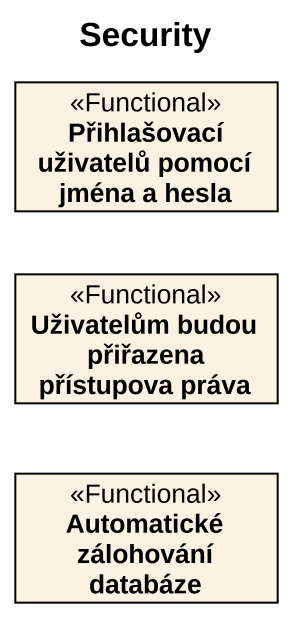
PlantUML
@startuml
title Security
hide circle
hide empty members
class "Přihlašovací uživatelů pomocí jména a hesla" as Přihlašovací_uživatelů <<Functional>>
class "Uživatelům budou přiřazena přístupova práva" as Uživatelům_budou_přiřazena <<Functional>>
class "Automatické zálohování databáze" as Automatické_zálohování <<Functional>>
@enduml
